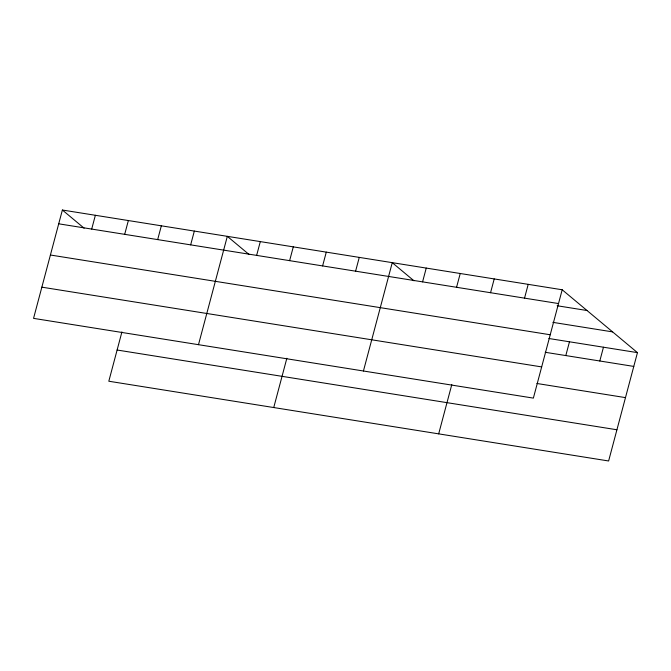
<?xml version="1.0" encoding="UTF-8"?>
<svg xmlns="http://www.w3.org/2000/svg" width="671" height="671" viewBox="0 0 671 671"><rect width="100%" height="100%" fill="white"/><g stroke="black" fill="none" stroke-linecap="round" stroke-linejoin="round"><path stroke-width="1.01" d="M62.378 210.023L33.55 318.364L533.37 398.113L562.189 289.771L62.378 210.023L84.11 228.174M91.701 229.071L95.366 215.29M124.689 234.338L128.354 220.549M121.921 331.935L108.811 381.229L608.622 460.977L637.45 352.636L562.189 289.771M157.677 239.597L161.342 225.817M190.665 244.865L194.33 231.076M198.49 344.684L227.318 236.343L249.05 254.494M256.641 255.391L260.306 241.61M289.62 260.65L293.294 246.869M273.743 407.54L286.861 358.255M322.608 265.917L326.282 252.137M355.596 271.176L359.27 257.396M363.43 371.004L392.258 262.663L413.99 280.814M422.579 281.87L426.244 268.081M456.565 287.289L460.231 273.508M438.683 433.86L451.801 384.575M490.551 292.715L494.217 278.926M524.537 298.134L528.203 284.353M565.804 355.571L569.478 341.791M599.799 360.998L603.464 347.209M58.712 223.812L558.524 303.56M557.156 305.75L587.024 310.514M552.879 322.357L612.615 331.893M50.409 255.014L550.22 334.762M548.878 338.503L637.45 352.636M545.213 352.283L633.785 366.416M41.854 287.163L541.665 366.911M536.909 383.485L625.481 397.618M117.106 350.019L616.926 429.767"/></g></svg>
